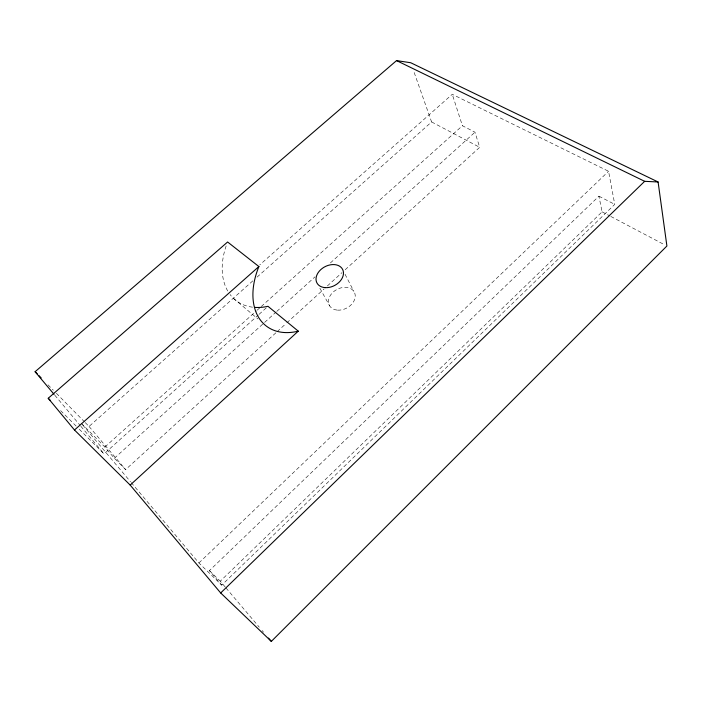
<?xml version="1.0" encoding="UTF-8"?>
<svg xmlns="http://www.w3.org/2000/svg" width="702" height="702" viewBox="0 0 702 702"><rect width="100%" height="100%" fill="white"/><g stroke="black" fill="none" stroke-linecap="round" stroke-linejoin="round"><path stroke-width="0.53" stroke-dasharray="3.51 2.63" d="M131.213 482.581L198.912 562.969L221.735 585.152L614.75 204.361L608.555 171.279L452.255 94.305L259.74 264.891M225.237 587.048L220.27 581.195L602.088 211.837L598.92 196.191L209.424 570.612L221.735 585.152M198.912 562.969L608.555 171.279M81.142 423.13L104.87 447.042L114.365 458.266L125.623 469.585L276.325 332.415M277.132 331.677L286.047 323.561M286.855 322.823L324.131 288.899M327.369 285.951L341.953 272.674M345.2 269.726L479.694 147.306L474.973 132.213L462.425 125.737L452.255 94.305M114.365 458.266L263.803 323.148M264.619 322.411L275.991 312.127M276.799 311.398L314.97 276.886M330.405 262.934L474.973 132.213M79.229 429.185L104.045 453.904L258.239 315.075M259.056 314.347L267.98 306.309M104.87 447.042L256.362 310.907M257.178 310.179L260.433 307.248M261.249 306.52L462.425 125.737M85.249 422.595L89.049 426.456L252.948 280.756M257.046 277.115L431.607 121.946L413.61 70.902M598.92 196.191L614.75 204.361M431.607 121.946L479.694 147.306M602.088 211.837L609.827 215.918M610.793 216.435L664.969 244.998M233.45 298.332L257.959 318.998M209.424 570.612L220.27 581.195M60.626 410.635L76.132 426.088M48.017 384.828L53.334 390.224M56.379 393.304L84.486 421.832M89.049 426.456L125.623 469.585M225.939 587.89L259.266 627.184M262.1 630.528L263.522 632.204M82.555 424.807L130.511 481.747M54.8 395.2L80.125 425.394M80.827 426.237L104.045 453.904M319.866 288.189L329.703 305.967M345.042 274.254L353.852 291.374M252.536 307.178A65.76 45.49 -53 0 1 230.054 294.507M227.738 291.014A65.76 45.49 -53 0 1 226.193 245.814M337.53 310.126A14.128 10.512 -28.1 0 0 354.984 293.875A14.128 10.512 -28.1 0 0 332.985 292.251A14.128 10.512 -28.1 0 0 337.53 310.126"/><path stroke-width="1.05" d="M130.186 485.082L298.271 331.16A67.989 45.06 -53.1 0 1 258.898 266.558L227.606 241.997L48.219 398.271L74.491 430.001L130.186 485.082L220.682 592.962L271.323 641.4L666.9 246.016L658.099 181.985L410.731 62.741L396.551 60.6L35.1 371.718L54.098 394.366M220.682 592.962L644.664 181.318L658.099 181.985M74.491 430.001L258.898 266.558M396.551 60.6L644.664 181.318M298.271 331.16L267.98 306.309A65.76 45.49 -53 0 1 254.65 307.388M48.219 398.271L50.544 400.596M35.1 371.718L37.381 374.034M38.9 375.579L41.181 377.887M268.489 638.057L271.323 641.4M325.245 287.636A14.505 10.548 -28.1 0 0 343.234 271.069A14.505 10.548 -28.1 0 0 320.761 269.647A14.505 10.548 -28.1 0 0 325.245 287.636"/></g></svg>
